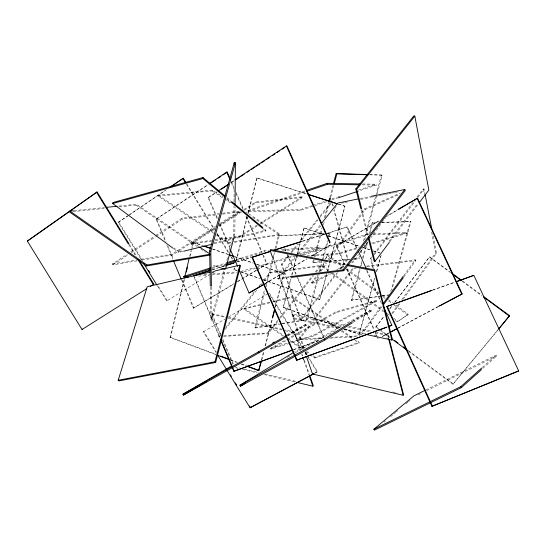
<?xml version="1.0" encoding="UTF-8"?>
<svg xmlns="http://www.w3.org/2000/svg" width="546" height="546" viewBox="0 0 546 546"><rect width="100%" height="100%" fill="white"/><g stroke="black" fill="none" stroke-linecap="round" stroke-linejoin="round"><path stroke-width="0.41" stroke-dasharray="2.73 2.05" d="M229.443 250.43L233.804 234.043L233.988 205.992M234.016 201.74L234.097 188.991M234.2 236.677L234.848 234.22L235.06 207.023M214.059 243.762L265.834 231.054L265.929 230.112L263.329 227.948M182.828 251.426L178.719 252.436L178.842 251.529L174.078 247.993M215.547 354.518L170.045 337.469L184.241 278.774M189.639 256.449L191.039 250.662M191.837 247.358L193.038 242.397L193.496 242.308L202.32 245.352M170.045 337.469L170.516 337.312L184.5 279.477M190.097 256.347L191.496 250.566M191.694 249.74L193.496 242.308M237.851 270.987L233.838 269.587L234.254 267.936M236.111 260.503L247.058 216.735M247.884 213.431L256.763 177.921L306.292 193.7M233.838 269.587L234.657 267.827M236.302 261.227L247.454 216.666M248.28 213.363L257.152 177.88M281.354 323.955L255.535 327.975L254.77 327.641L264.673 289.032M265.725 284.93L273.935 252.894M274.986 248.785L278.358 235.64L324.235 233.483M255.535 327.975L265.022 290.998M266.073 286.889L274.925 252.382M275.983 248.273L279.142 235.947L324.14 233.811M261.418 359.991L263.547 351.774M265.035 346.027L272.051 318.925M275.034 307.432L283.749 273.758L284.152 273.642L275.437 307.282M261.827 359.807L263.957 351.604M265.445 345.857L272.461 318.775M339.974 327.593L283.231 307.453L290.697 278.774M291.769 274.679L296.887 255.016M297.099 254.197L299.877 243.543M300.73 240.267L303.931 227.975L325.204 234.855M283.231 307.453L291.018 278.678M291.871 275.402L296.778 256.565M296.99 255.746L300.191 243.468M301.044 240.192L304.238 227.907M321.833 261.964L313.465 262.66L312.715 262.367L313.363 259.903M314.23 256.613L321.812 227.832M324.413 217.963L328.528 202.341M329.832 197.406L332.862 185.899M313.465 262.66L314.114 260.196M314.981 256.907L322.14 229.764M323.437 224.829L324.304 221.54M325.389 217.424L329.293 202.621M330.815 196.86L333.852 185.347M210.299 286.848L210.906 320.052L212.005 320.236L225.28 270.263M282.268 323.375L306.436 319.628L318.209 275.204M319.082 271.908L321.915 261.213M322.133 260.394L327.368 240.65M328.46 236.534L329.334 233.244L330.084 233.524L328.992 237.64M282.186 323.826L307.166 319.936L319.171 274.672M320.045 271.382L322.447 262.333M323.321 259.036L327.9 241.755M210.906 320.052L224.208 270.086M225.082 266.81L225.948 263.534M226.822 260.258L227.914 256.163M263.541 279.962L319.738 299.59L326.726 273.375M326.945 272.556L344.956 206.142L327.723 270.809M319.738 299.59L326.849 274.085M354.586 258.879L358.77 258.531L359.439 256.074M360.326 252.798L361.22 249.522M363.445 241.332L375.668 196.273M375.894 195.454L381.449 174.973L382.186 175.225L376.624 195.714M361.049 253.071L362.605 247.338M364.612 239.96L376.406 196.533M381.231 296.239L351.774 300.327L351.105 300.054L359.609 268.796M359.828 267.977L361.623 261.391M362.517 258.101L366.769 242.472M369 234.248L372.133 222.734L377.218 222.556M351.774 300.327L360.285 269.062M361.179 265.765L362.073 262.476M363.192 258.36L367.67 241.905M370.133 232.855L372.822 222.986L377.054 222.836M343.966 329.013L359.152 334.398L374.638 278.112M376.433 271.587L380.698 256.088M359.152 334.398L374.686 278.829M376.706 271.492L381.19 255.187M390.752 291.441L410.264 221.389L410.926 221.628L392.076 289.25M119.301 206.873L136.166 205.139L136.507 204.265L198.997 246.608M213.814 233.333L158.067 196.089L158.401 195.263L212.449 190.158L223.137 197.113M158.067 196.089L212.128 190.943L212.449 190.158M328.446 271.069L322.324 266.544L324.201 262.08M325.45 259.104L327.6 254.593L344.028 266.735M322.324 266.544L324.454 262.066M325.709 259.077L327.6 254.593M216.632 235.224L228.631 243.236L228.992 242.397L233.183 241.728M283.203 336.247L243.994 309.179L244.342 308.401L272.106 301.583M234.5 242.294L279.764 234.992L280.112 234.207L245.925 211.95M388.575 338.827L387.728 335.551L388.104 334.718L376.453 332.2M408.585 351.358L452.975 384.22L498.177 329.477M273.403 301.924L291.366 297.495L291.7 296.765L338.254 328.078M309.807 354.62L314.708 358.005L315.076 357.22L359.411 342.308L355.883 339.933M314.708 358.005L359.05 343.052L359.411 342.308M300.28 350.286L294.117 332.732L294.485 331.988L285.408 329.975M338.711 328.508L293.789 318.741L294.205 317.922L273.341 257.582M303.651 348.416L292.001 314.851L292.41 314.052L344 325.191M220.488 335.428L211.527 314.38L211.923 313.67L225.129 316.605M394.881 302.191L429.634 256.777L449.447 271.389M379.9 330.125L375.798 327.088L384.282 315.963M332.152 273.102L311.978 283.667L311.254 283.026L317.171 274.781M319.635 271.348L326.051 262.421M328.023 259.671L364.53 208.845L400.395 192.956M311.978 283.667L318.393 274.74M320.864 271.307L326.788 263.07M328.76 260.319L365.288 209.507L399.563 194.267M392.649 313.704L400.614 302.73M403.105 299.304L436.466 253.351L432.603 233.36M391.83 313.377L398.805 303.781M401.795 299.665L435.66 253.051L431.62 232.234M353.398 260.176L354.9 258.115M351.583 262.933L353.078 262.148L358.592 254.607M360.599 251.863L367.622 242.26M370.632 238.145L385.674 217.567M395.106 320.379L397.147 321.887L408.353 314.298L395.352 304.682M397.147 321.887L408.353 314.298M359.514 335.77L382.125 304.982M403.733 275.559L415.294 259.828L415.895 260.565L403.849 276.986M361.165 335.148L382.255 306.408M388.95 241.407L417.69 203.358M389.83 241.735L418.564 203.658M372.925 268.42L370.406 258.572L371.942 256.545M373.996 253.842L413.977 201.099M417.055 197.045L423.205 188.93L424.058 189.223L424.863 193.386M374.338 254.845L415.342 200.723M417.908 197.338L424.058 189.223M322.031 338.602L299.16 339.851L298.532 339.155L352.955 267.881L353.542 268.571L356.067 268.25M299.16 339.851L353.542 268.571M389.953 308.565L392.014 305.869M394.587 302.511L429.634 256.777M375.798 327.088L384.05 316.325M389.721 308.92L392.301 305.555M337.653 272.536L301.017 320.14L300.314 319.84L336.438 272.932M339.537 268.905L347.276 258.852L333.722 209.998M340.233 269.185L347.973 259.125L334.22 209.446M223.546 336.418L268.379 333.545L278.283 320.857M280.371 318.188L313.732 275.457M316.339 272.12L321.028 266.107L320.461 265.452L270.004 272.345L263.595 280.31M223.812 335.735L267.786 332.883L277.696 320.195M279.777 317.526L312.64 275.464M315.247 272.126L320.461 265.452M289.278 277.641L278.378 279.033L277.696 278.255L295.209 256.306M297.331 253.644L320.161 225.041M278.378 279.033L296.41 256.415M298.532 253.754L320.809 225.819M334.602 208.517L336.193 206.525M300.314 319.84L281.402 264.284L288.861 254.982M290.991 252.327L297.379 244.362M300.58 240.376L317.615 219.123M320.284 215.8L331.463 201.856M301.017 320.14L282.139 264.578L289.592 255.275M291.728 252.621L298.648 243.98M301.842 239.994L317.82 220.058M319.949 217.404L331.129 203.446M220.386 335.36L219.315 336.691L218.741 336.07L220.877 333.415M225.682 327.436L254.518 291.598M258.79 286.281L261.459 282.964M225.184 329.388L256.675 290.226M260.94 284.91L262.005 283.586M264.141 280.931L270.543 272.966L321.028 266.107M452.975 384.22L498.02 329.852M325.873 233.941L347.386 226.849L357.541 249.317M482.807 368.413L496.71 355.958L496.191 355.05L426.133 389.81M482.275 367.472L496.191 355.05M314.851 373.232L317.458 371.717L307.739 355.828M384.077 422.072L385.367 420.993M390.54 416.68L393.12 414.523M393.768 413.984L395.707 412.367M396.355 411.827L397.645 410.749M406.047 403.74L407.985 402.122M408.633 401.583L409.923 400.505M140.943 259.097L118.298 222.29L128.822 215.138M129.525 214.66L165.308 190.349M118.298 222.29L127.921 215.868M128.617 215.39L166.489 189.66M164.872 240.281L156.026 219.205L208.306 184.336M156.026 219.205L208.21 184.821M216.257 352.784L203.358 331.804L203.788 331.518L216.236 351.76M217.103 218.748L208.019 197.638L217.199 191.585M231.32 182.268L234.138 180.405M208.019 197.638L217.199 192.008M231.443 182.61L234.289 180.733M137.162 260.851L112.858 264.851L112.449 263.964L127.348 254.163M130.89 251.829L155.009 235.961M155.719 235.49L181.968 218.223L218.939 213.657M112.858 264.851L128.467 254.586M131.306 252.723L155.433 236.862M156.142 236.398L182.398 219.137L218.516 214.639M140.95 259.309L171.97 254.238L215.54 226.29M219.826 223.539L239.107 211.165L239.517 212.019L218.796 225.3M142.185 260.026L172.359 255.071L215.226 227.593M211.964 241.039L191.209 244.26L190.834 243.468L215.226 227.839M218.816 225.539L240.342 211.746M243.925 209.446L255.405 202.088L302.218 196.731L302.586 197.488L260.271 224.051M191.209 244.26L214.168 229.552M219.192 226.337L241.441 212.094M244.315 210.258L255.794 202.9L302.586 197.488M214.919 239.755L239.837 235.906L257.043 225.102M259.91 223.3L302.218 196.731M215.281 240.52L240.192 236.65L257.405 225.846M353.016 322.413L371.792 310.688L371.26 309.746L294.799 351.788M352.463 321.444L371.26 309.746M157.378 285.797L166.701 300.955L209.132 274.754M212.005 272.98L214.612 271.382M225.396 264.728L221.799 266.946L225.013 265.882M287.278 357.391L291.598 354.736M181.579 280.098L193.373 308.203L234.002 283.647M237.626 281.449L241.257 279.259M241.98 278.822L256.49 270.052M257.214 269.615L267.233 263.868L263.506 255.31M193.373 308.203L233.872 284.022M237.496 281.832L256.354 270.441M257.077 270.004L267.233 263.868M265.063 283.51L306.531 258.852M310.899 256.258L331.122 244.54L311.486 256.21M264.94 283.879L307.125 258.804M344.587 264.551L336.268 246L378.467 221.014M388.656 214.981L397.386 209.807M336.268 246L378.624 221.205M385.961 216.858L396.969 210.34M166.701 300.955L167.172 300.675L157.849 285.531M203.358 331.804L224.897 319.103M228.535 316.96L268.154 293.687M288.227 335.749L307.214 324.672L306.722 323.798L287.544 334.555M286.984 335.278L306.722 323.798M287.292 335.838L307.214 324.672M289.687 343.332L270.952 349.078L270.591 348.3L286.179 339.592M286.923 339.175L335.92 311.8L376.74 300.28L377.109 301.03L314.121 335.838L290.499 343.086M270.952 349.078L286.548 340.37M287.292 339.96L336.302 312.599L377.109 301.03M290.957 342.076L313.773 335.108L376.74 300.28M295.311 352.696L335.408 330.671M352.484 321.294L371.792 310.688M382.364 336.35L389.1 332.753M398.082 327.962L438.506 306.395M382.118 336.65L388.848 333.06M397.829 328.269L438.233 306.715M314.448 373.321L317.458 371.717M311.254 283.026L329.204 273.655M336.684 269.744L344.915 265.452M340.376 268.803L343.366 267.233M418.256 394.84L420.536 393.707M426.631 390.69L496.71 355.958M293.311 349.693L319.703 340.178M293.775 349.699L318.55 340.772M432.896 289.933L454.552 282.221M432.446 290.281L454.893 282.282M326.569 201.74L300.041 210.592L248 211.473L247.775 210.538L304.729 191.018M248 211.473L305.76 191.701M247.775 210.538L299.829 209.719L311.889 205.692M312.694 205.426L324.747 201.392M331.982 198.976L336.8 197.365M337.605 197.092L340.022 196.287M358.504 190.11L376.187 184.2L376.412 185.108L357.923 191.277M331.395 200.129L337.019 198.253M212.053 267.417L215.288 266.38M216.093 266.127L225.778 263.035M236.275 259.684L264.537 250.662L268.741 250.389M212.292 268.414L214.715 267.642M219.56 266.093L225.211 264.291M236.514 260.695L264.776 251.686L264.537 250.662M212.38 269.615L217.226 268.079M221.266 266.803L225.3 265.52M236.602 261.944L251.133 257.337M302.689 241.004L324.631 234.057M327.88 233.026L347.386 226.849M212.107 269.97L217.752 268.182M237.114 262.046L250.832 257.698M302.32 241.407L325.061 234.2M240.677 271.492L254.518 267.554M257.753 266.544L291.755 255.931M298.225 253.91L320.086 247.085L320.318 248.041L300.075 254.347M255.548 268.229L242.595 272.263L242.376 271.342M256.354 267.977L294.41 256.115M301.651 254.559L366.666 234.323L368.359 234.234M295.959 256.327L296.157 257.146L297.782 256.64M303.474 254.873L366.871 235.169L366.666 234.323M306.975 255.514L339.168 253.132L359.466 246.922M364.339 245.427L368.4 244.185M371.649 243.188L407.377 232.248L407.582 233.046L371.84 243.973M311.404 256.006L339.353 253.904L358.033 248.198M364.53 246.205L368.591 244.97M270.591 348.3L287.701 343.072M178.842 251.529L182.951 250.518M214.168 242.84L265.929 230.112M243.994 309.179L270.134 302.73M272.918 301.378L291.7 296.765M212.565 271.505L214.216 271.123M212.36 272.386L215.67 271.615M360.032 198.56L369.97 196.553M341.632 203.194L344.116 202.696M344.942 202.525L347.427 202.027M360.681 199.358L371.451 197.188M372.276 197.017L374.761 196.519M375.587 196.348L378.071 195.85M378.904 195.686L381.388 195.181M382.214 195.018L384.698 194.512M385.531 194.349L388.015 193.844M388.841 193.68L391.325 193.182M392.158 193.011L394.642 192.513M395.468 192.342L397.952 191.844M378.378 338.65L377.873 338.745L376.829 336.432M112.449 263.964L136.759 259.992M228.631 243.236L231.142 242.834M234.022 241.591L280.112 234.207M190.834 243.468L211.595 240.267M254.77 327.641L278.938 323.894M382.07 296.123L389.646 295.072M351.105 300.054L381.422 295.864M382.261 295.748L389.005 294.82M366.434 266.141L415.294 259.828M277.696 278.255L289.421 276.747M367.021 266.844L415.895 260.565M222.304 213.24L239.107 211.165M222.72 214.114L239.517 212.019M74.113 210.633L104.47 207.535M118.803 206.074L136.507 204.265M72.918 211.643L104.962 208.347M198.457 276.146L208.64 275.252M212.039 274.952L236.65 272.788M204.17 274.665L209.268 274.222M212.66 273.928L236.432 271.86M312.715 262.367L321.922 261.602M328.624 261.043L350.395 259.227M329.361 261.329L349.454 259.65M354.47 259.234L359.493 258.811L358.77 258.531M296.157 257.146L297.85 257.016M282.453 250.525L320.318 248.041M218.741 336.07L220.434 335.961M281.367 249.577L320.086 247.085M298.532 339.155L323.942 337.742M330.719 337.367L358.667 335.817M329.661 338.186L356.77 336.698M372.809 234.855L407.582 233.046M373.45 233.975L407.377 232.248M327.634 233.319L329.334 233.244M327.539 233.647L330.084 233.524M382.302 222.372L410.264 221.389M381.292 222.679L410.926 221.628M362.053 184.869L376.412 185.108M362.667 183.961L376.187 184.2M369.697 174.611L381.449 174.973M369.601 174.836L382.186 175.225M233.804 234.043L234.848 234.22M328.869 260.94L345.529 264.203M328.433 261.807L344.267 264.906M348.996 326.269L371.464 331.122M292.001 314.851L343.611 326.01M347.775 326.911L370.249 331.77M375.245 332.848L387.728 335.551M294.205 317.922L339.107 327.675M344.929 328.938L365.718 333.449M374.037 335.258L376.528 335.797M386.507 337.967L389.005 338.506M343.7 329.593L363.663 333.934M228.433 317.335L282.105 329.245M211.527 314.38L227.218 317.868M228.044 318.052L281.729 329.975M285.032 330.712L294.117 332.732M350.778 382.098L354.074 382.869M354.9 383.067L357.371 383.64M392.786 391.946L397.727 393.1M234.452 366.694L239.428 367.881M244.403 369.069L258.497 372.433M265.131 374.01L296.642 381.524M235.749 367.786L238.233 368.379M242.383 369.369L257.316 372.932M263.95 374.515L295.468 382.043M338.513 204.067L344.956 206.142M256.763 177.921L306.736 194.007M338.172 204.136L344.622 206.211M328.426 235.92L359.869 246.342M363.097 247.406L369.546 249.549M373.573 250.88L380.023 253.023M303.931 227.975L324.904 234.923M328.132 235.995L359.589 246.423M362.817 247.488L370.079 249.897M373.3 250.969L379.757 253.105M212.749 248.962L227.996 254.231M234.411 256.449L252.866 262.824M256.873 264.209L284.152 273.642M193.038 242.397L202.668 245.727M212.305 249.058L227.559 254.334M234.78 256.832L253.248 263.213M256.456 264.319L283.749 273.758M213.493 265.363L215.049 265.909M234.241 269.478L237.449 270.598M240.656 271.724L259.111 278.167M263.124 279.566L320.086 299.461M241.066 272.106L260.333 278.835M283.551 307.337L340.26 327.464M344.26 328.876L359.432 334.261M372.133 222.734L372.822 222.986M435.66 253.051L436.466 253.351M170.516 337.312L215.991 354.34M230.351 359.718L237.53 362.407M241.516 363.902L246.301 365.697M230.719 360.196L236.302 362.291M241.093 364.086L245.884 365.881M370.406 258.572L371.266 258.906L373.778 268.748M347.276 258.852L347.973 259.125M278.358 235.64L279.142 235.947M281.402 264.284L282.139 264.578M306.436 319.628L307.166 319.936M226.692 199.433L230.972 202.218M212.128 190.943L223.519 198.362M224.229 198.826L230.637 202.996M252.709 217.376L279.764 234.992M158.401 195.263L213.459 232.03M216.987 234.384L228.992 242.397M341.776 330.446L353.064 338.035M291.366 297.495L337.899 328.815M341.427 331.183L351.999 338.302M354.825 340.199L359.05 343.052M136.166 205.139L197.222 246.539M200.73 248.921L205.644 252.252M244.342 308.401L284.261 335.954M288.465 338.854L303.869 349.481M306.675 351.419L310.176 353.835M312.974 355.767L315.076 357.22M290.206 341.079L302.102 349.303M305.603 351.72L309.104 354.136M462.428 280.958L481.558 295.065M429.429 257.105L450.621 272.741M462.244 281.306L482.07 295.932M346.765 268.762L378.924 292.54M382.35 295.072L385.769 297.597M388.506 299.624L394.669 304.177M327.006 255.391L343.434 267.533M346.171 269.56L379.02 293.85M383.128 296.881L385.865 298.908M388.602 300.935L391.339 302.955M394.075 304.982L407.766 315.097M322.877 265.8L328.999 270.331M332.398 272.843L383.415 310.578M387.496 313.595L389.537 315.103M393.611 318.127L397.693 321.144M331.852 273.587L383.545 311.827M376.037 326.72L378.767 328.74M379.45 329.245L389.687 336.827M408.115 350.464L453.16 383.811M380.582 330.63L390.144 337.708M173.956 248.908L178.719 252.436M226.897 198.573L230.787 201.822M263.24 228.89L265.834 231.054M227.006 197.604L230.897 200.853M364.53 208.845L365.288 209.507M352.395 261.548L353.078 262.148M267.786 332.883L268.379 333.545M270.004 272.345L270.543 272.966M118.803 222.065L142.322 260.285M129.272 244.253L136.869 256.6M128.883 244.847L135.101 254.948M269.287 292.984L303.76 349.324M305.528 352.218L307.296 355.105M270.209 295.427L303.378 349.638M305.146 352.525L306.47 354.695M308.237 357.589L317.083 372.044M186.862 183.995L214.728 229.504M216.939 233.115L228.44 251.897M231.531 256.954L232.862 259.118M186.384 184.207L214.271 229.743M216.926 234.084L228.433 252.873M230.644 256.49L232.862 260.101M335.92 311.8L336.302 312.599M255.405 202.088L255.794 202.9M313.773 335.108L314.121 335.838M239.837 235.906L240.192 236.65M181.968 218.223L182.398 219.137M171.97 254.238L172.359 255.071M366.994 270.229L380.999 301.221M346.99 227.252L357.132 249.699M366.578 270.604L381.62 303.89M336.793 245.966L345.106 264.503M347.188 269.137L374.563 330.153M374.911 330.924L376.986 335.558M346.669 269.185L374.058 330.248M375.443 333.34L376.487 335.654M284.916 248.41L286.281 251.515M287.646 254.62L296.178 274.024M297.884 277.907L324.16 337.674M284.596 248.764L285.619 251.092M286.984 254.197L296.191 275.143M296.533 275.921L323.805 337.974M231.34 181.436L234.05 187.66M236.077 192.322L243.864 210.21M246.574 216.428L262.148 252.204M231.415 182.985L234.125 189.209M236.159 193.878L242.936 209.439M245.98 216.441L261.568 252.238M262.919 255.351L266.646 263.916M208.654 197.638L217.731 218.734M219.751 223.423L229.839 246.86M219.458 224.222L229.88 248.464M222.475 340.103L229.777 357.255M230.112 358.033L232.76 364.271M211.923 313.67L220.871 334.725M222.857 339.4L234.125 365.916M193.816 275.498L219.922 337.353M194.205 277.416L219.635 337.667M156.654 219.192L166.148 241.817M168.113 246.499L173.355 258.975M182.193 280.043L193.98 308.128M166.837 244.97L172.734 259.022M294.485 331.988L300.921 350.355M302.32 354.347L302.88 355.944M304.279 359.937L309.309 374.303M301.679 354.279L302.238 355.876M303.917 360.66L308.961 375.027M305.037 352.416L305.869 354.811M292.41 314.052L304.313 348.43M305.699 352.429L306.524 354.825M272.611 257.616L293.789 318.741M331.913 203.481L332.821 206.743M332.644 203.747L333.319 206.19M388.104 334.718L389.155 338.813M361.916 209.794L368.12 234.391M360.995 209.459L367.84 236.514M339.168 253.132L339.353 253.904M299.829 209.719L300.041 210.592M423.205 188.93L424.181 193.926M211.445 287.039L212.005 320.236"/><path stroke-width="0.82" d="M234.261 164.339L234.268 162.64L235.394 162.824L235.067 205.323M224.945 196.949L202.88 178.542L203.01 177.559L112.831 202.58L112.674 203.528L173.273 248.403M184.439 277.948L189.039 258.934M186.302 272.045L187.503 267.09M239.858 265.151L240.479 265.847L215.656 362.469L214.981 361.793L239.858 265.151L215.042 270.932M246.683 366.182L258.654 370.666L261.206 360.81M272.27 318.106L274.604 309.07M258.654 370.666L261.404 361.445M272.884 317.13L274.802 309.746M328.747 201.522L329.613 198.232M333.517 183.429L336.118 173.56L368.018 174.556M329.511 201.795L330.596 197.686M334.282 183.702L336.882 173.833L367.929 174.788M225.71 268.625L233.981 237.496M211.425 286.193L210.831 251.29L235.394 162.824M210.285 285.995L209.644 251.092L234.268 162.64M215.656 362.469L118.891 380.91L118.189 380.275L147.208 286.725L210.08 272.085M73.273 210.715L69.902 211.063L69.547 211.991L146.601 265.97L209.855 255.105M498.566 329.197L509.568 315.725L483.606 296.58M146.601 265.97L146.983 265.022L210.23 254.224L199.7 247.085M306.422 356.408L312.517 373.996L403.146 395.263L403.494 394.451L389.366 339.626M366.161 334.48L391.946 340.083L392.328 339.23L374.679 269.901L347.195 264.523M391.946 340.083L374.263 270.782L374.679 269.901M297.126 382.439L312.885 386.199L313.227 385.483L309.589 375.102M272.611 257.616L270.106 250.382L270.557 249.536L328.037 260.776M383.128 303.61L403.235 276.242M383.258 305.043L403.344 277.675M368.257 238.152L374.065 261.111L374.952 261.445L389.318 242.41M419.075 202.982L428.828 190.063L414.817 116.127L413.895 115.841L355.808 188.964L360.79 208.64M290.95 277.429L343.755 270.7L405.405 190.342L404.743 189.51L370.795 196.383M290.26 276.638L343.045 269.861L404.743 189.51M361.711 208.968L356.743 189.291L414.817 116.127M321.219 223.71L337.674 203.092L358.374 198.901M498.723 328.822L509.568 315.725M386.629 327.313L296.539 360.223L251.965 257.364L270.181 251.303M220.953 340.8L233.831 371.314L292.513 349.979M425.375 390.185L413.95 395.857L373.853 429.217L374.385 430.159L461.322 387.66L481.545 369.54M373.853 429.217L460.763 386.677L481.64 368.038M296.539 360.223L387.066 326.979M217.588 354.955L250.061 407.773L313.697 373.723M456.156 281.647L473.805 275.361L518.7 370.932L431.906 406.354L386.745 306.572L432.091 290.219M383.449 306.64L391.851 325.232L389.025 326.44M473.805 275.361L457.295 281.429M82.61 329.17L82.023 329.504L27.3 241.032L97.099 191.967L128.829 243.53M28.624 240.274L97.099 191.967M170.215 187.005L183.32 178.221L185.974 182.555M170.7 186.8L183.32 178.221M209.719 183.395L226.672 172.086L227.273 172.106L229.982 178.324M209.623 183.879L215.977 179.641M218.093 178.228L220.918 176.344M223.041 174.932L227.273 172.106M218.612 190.656L228.494 184.132M234.848 179.941L286.384 145.939L286.984 145.98L330.077 242.212M221.471 189.189L228.597 184.493M235.715 179.791L239.278 177.443M240.697 176.508L244.26 174.16M247.113 172.277L249.249 170.871M251.385 169.458L254.941 167.11M256.367 166.175L259.93 163.827M261.35 162.885L264.912 160.538M266.339 159.596L269.895 157.248M272.747 155.371L274.884 153.958M277.02 152.552L279.866 150.676M282.002 149.263L284.848 147.386M82.023 329.504L146.813 288.602M150.409 286.329L153.849 284.2L139.107 260.23M293.318 352.607L239.919 385.217L240.472 386.193L324.85 340.001L352.293 322.863M239.919 385.217L324.276 338.977L351.74 321.887M240.472 386.193L245.509 383.087M238.964 269.574L249.051 293.025L264.332 283.94M264.216 284.309L249.051 293.025M398.116 209.377L417.519 198.178L462.175 293.939L439.728 305.917M398.443 209.473L417.519 198.178M431.906 406.354L518.7 370.932M231.484 366.059L182.917 394.205L183.422 395.106L259.009 352.798L286.766 336.602M183.422 395.106L203.283 383.572M204.75 382.712L206.224 381.859M182.917 394.205L258.483 351.856L286.254 335.701M272.788 342.833L274.263 342.001M153.849 284.2L153.29 284.507L137.763 259.268M389.851 332.357L397.331 328.364M438.506 306.395L462.175 293.939M390.349 332.261L397.078 328.672M250.061 407.773L314.107 373.628M27.3 241.032L27.928 240.766M388.656 326.399L391.851 325.232M233.831 371.314L292.178 350.279M386.745 306.572L430.842 290.854M306.333 190.465L327.184 183.32L360.135 183.913M306.565 191.428L327.423 184.282L359.521 184.828M328.18 201.208L329.784 200.669M337.824 197.986L357.118 191.55M188.268 277.04L184.029 277.416L183.797 276.433L210.442 267.929M226.59 262.776L234.664 260.196M184.029 277.416L210.674 268.925M226.822 263.779L235.708 260.947M210.77 270.127L193.543 275.853L209.684 270.734M226.105 265.267L234.992 262.455M273.43 250.273L301.877 241.264M227.436 265.11L233.893 263.07M251.965 257.364L262.524 254.013M264.148 253.501L269.833 251.699M273.894 250.409L300.696 241.919M112.674 203.528L202.88 178.542M183.647 251.228L212.414 244.164M118.189 380.275L214.981 361.793M106.156 207.364L117.117 206.245M183.797 276.433L185.497 276.29M209.644 251.092L210.831 251.29M270.106 250.382L327.6 261.643M347.597 265.561L374.263 270.782M307.903 194.219L337.708 203.808M309.159 194.792L337.367 203.87M204.73 246.185L210.346 248.13M228.794 254.504L233.606 256.17M203.474 246.007L210.701 248.505M229.163 254.886L233.981 256.552M215.834 266.182L225.198 269.437M336.118 173.56L336.882 173.833M355.808 188.964L356.743 189.291M220.775 356.135L227.955 358.824M247.099 365.991L259.07 370.475M217.144 355.112L229.921 359.896M69.902 211.063L146.983 265.022M451.494 272.898L461.745 280.453M452.668 274.249L460.879 280.303M483.435 296.942L509.418 316.1M394.465 340.363L397.877 342.888M403.337 346.928L406.75 349.454M391.509 338.718L407.22 350.348M231.436 202.361L262.592 228.344M203.01 177.559L225.061 195.98M231.545 201.399L262.681 227.402M343.045 269.861L343.755 270.7M230.46 374.904L231.347 376.344M235.346 382.855L236.684 385.026M249.57 405.992L250.464 407.439M148.532 270.386L149.863 272.55M143.612 263.425L156.934 285.073M96.492 192.212L128.44 244.13M182.849 178.426L185.504 182.76M460.763 386.677L461.322 387.66M324.276 338.977L324.85 340.001M258.483 351.856L259.009 352.798M417.035 198.178L461.711 294.007M387.175 306.224L432.371 406.081M358.585 251.638L366.291 268.68M286.384 145.939L329.845 243.025M226.672 172.086L230.064 179.873M252.307 256.961L296.915 359.903M230.555 250.027L237.619 266.441M220.912 339.701L234.132 371.027M173.717 261.363L181.252 279.313M302.798 357.473L303.637 359.862M309.241 375.825L312.885 386.199M388.575 338.827L403.146 395.263M368.741 236.848L374.952 261.445M327.184 183.32L327.423 184.282M425.027 194.219L431.79 229.197"/></g></svg>
